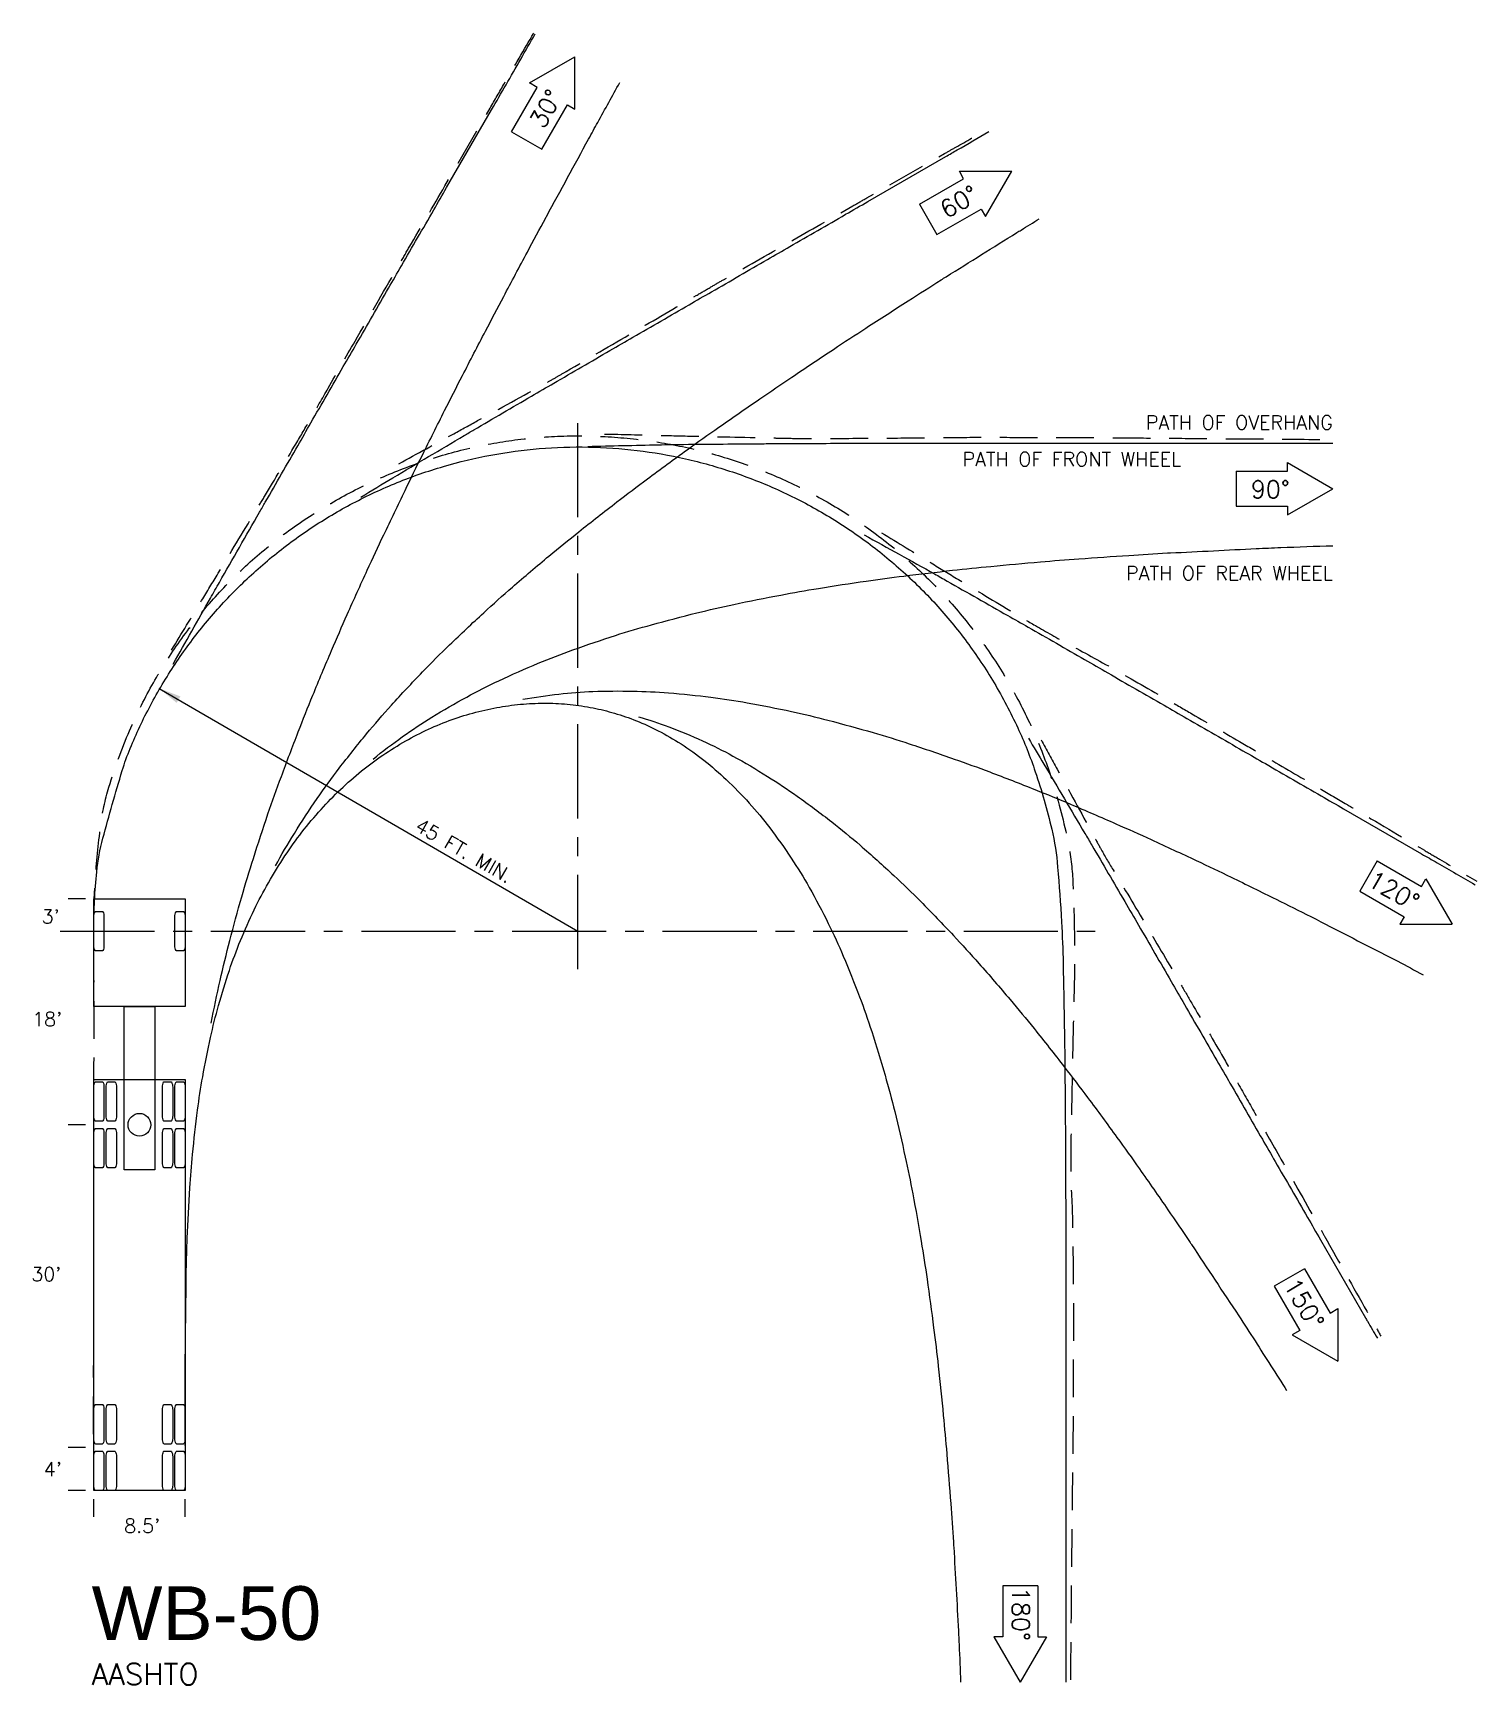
# Model space of a CAD drawing. Extents: x -51 to 84, y -70 to 83.
import ezdxf
from ezdxf.enums import TextEntityAlignment as Align

# ---------------------------------------------------------------- set-up
doc = ezdxf.new("R2010")
doc.units = 0
doc.header["$LTSCALE"] = 7
doc.header["$MEASUREMENT"] = 0
doc.linetypes.add('CENTER', pattern=[2, 1.25, -0.25, 0.25, -0.25])
doc.linetypes.add('DASHED', pattern=[0.75, 0.5, -0.25])
for name, color, linetype in [('DIMS', 1, 'CONTINUOUS'), ('OVERHANG', 2, 'DASHED'), ('TEXT', 4, 'CONTINUOUS'), ('VEHICLE', 7, 'CONTINUOUS'), ('WHEELS', 3, 'CONTINUOUS')]:
    doc.layers.add(name, color=color, linetype=linetype)
doc.styles.add('SANSSERIF', font='SAS_____.pfb', dxfattribs={"height": 2})
doc.styles.get("Standard").update_dxf_attribs({"font": 'ROMANS.shx', "height": 2})

msp = doc.modelspace()

# ---------------------------------------------------------------- linework, layer by layer
at = {"layer": 'DIMS', "linetype": 'CENTER'}
for p, q in [((0, -3.52), (0, 48.13)), ((-48.11, 0), (48.11, 0))]:
    msp.add_line(p, q, dxfattribs=at)
at = {"layer": 'DIMS'}
for p, q in [((-38.93, 22.57), (0, 0)), ((-45.76, 3), (-47.39, 3)), ((-45.76, -18), (-47.39, -18)), ((-45.76, -48), (-47.39, -48)), ((-45.76, -52), (-47.39, -52)), ((-45, -54.44), (-45, -52.81)), ((-36.5, -54.44), (-36.5, -52.81))]:
    msp.add_line(p, q, dxfattribs=at)
msp.add_solid([(-37.29, 21.22), (-36.94, 21.82), (-38.93, 22.57)], dxfattribs=at)
at = {"layer": 'OVERHANG', "flags": 128}
for points in [[(-37.76, 26.13, -0.000501), (-34.97, 30.73, 0.000908), (-33.43, 33.26, 0.000067), (-30.01, 38.94, 0.00026), (-29.12, 40.41, 0.00144), (-26.21, 45.28, 0.003051), (-24.86, 47.59, 0.000929), (-23.2, 50.48, -0.00062), (-20.71, 54.83, -0.000063), (-16.85, 61.54, -0.000809), (-16.54, 62.06, -0.000107), (-15.67, 63.57, -0.000028), (-12.35, 69.27), (-8.16, 76.49, -0.000408), (-6.82, 78.8, -0.000201), (-4.09, 83.48)], [(-16.63, 43.45, -0.000155), (-11.52, 46.24, 0.000357), (-9.31, 47.45, 0.000894), (-3.04, 50.9, 0.005462), (-2.02, 51.48, 0.000331), (-1.07, 52.03, 0.00005), (5.18, 55.68, 0.0001), (11.01, 59.08, -0.000425), (12.38, 59.88, -0.001841), (13.54, 60.55, -0.000352), (19.62, 64.02, -0.00002), (25.58, 67.42, -0.000091), (26.86, 68.15), (34.1, 72.28, -0.000122), (35.14, 72.87, -0.000043), (38.09, 74.55)], [(2.49, 46.21, -0.000293), (7.45, 46.09, 0.000429), (10.84, 46.01, 0.000076), (18.36, 45.84, 0.000693), (19.19, 45.82, 0.005045), (21.27, 45.8, 0.001677), (27.53, 45.82, 0.001823), (32.52, 45.87, -0.002704), (35.88, 45.9, -0.000896), (40.46, 45.9, -0.00109), (44.23, 45.89, -0.000247), (49.87, 45.86, -0.000514), (52.58, 45.84, -0.000055), (57.35, 45.8, -0.000074), (60.92, 45.77, -0.000084), (62.32, 45.76, 0.000017), (69.27, 45.7, 0.000536), (69.36, 45.7, 0.000053), (70.19, 45.69)], [(-45, -52, -0.000194), (-45.01, -46.17, -0.000388), (-45.01, -43.25, -0.000008), (-45, -34.83, 0.000195), (-45, -34.49, 0.000001), (-45, -32.57, 0), (-45, -25.74, 0.000005), (-45, -21.36, -0.000003), (-45, -16.99, -0.001622), (-44.99, -14.72, 0.000568), (-44.96, -8.24, 0.003528), (-44.97, -5.08, -0.001991), (-45, 0.52, -0.017695), (-44.86, 4.69, -0.014475), (-44.36, 9.76, -0.041985), (-43.59, 13.39, -0.02797), (-41.67, 18.63, -0.025494), (-39.6, 22.83, -0.026021), (-37.16, 26.72, -0.02538), (-34.25, 30.45, -0.026354), (-31.09, 33.73, -0.025791), (-27.55, 36.71, -0.025754), (-23.72, 39.32, -0.024588), (-19.65, 41.52, -0.024514), (-15.38, 43.31, -0.025284), (-10.88, 44.7, -0.026106), (-6.41, 45.58, -0.02584), (-1.88, 46, -0.025021), (2.83, 45.95, -0.024281), (7.49, 45.45, -0.024925), (11.96, 44.51, -0.025476), (16.35, 43.11, -0.025201), (20.62, 41.26, -0.025174), (24.66, 39, -0.025151), (28.46, 36.34, -0.025151), (31.98, 33.32, -0.025128), (35.17, 29.95, -0.025187), (38, 26.3, -0.024825), (40.48, 22.33, -0.025512), (42.59, 18.04, -0.02693), (44.16, 13.79, -0.024682), (45.58, 8.24, -0.039091), (46.02, 4.65, -0.006897), (46.17, -0.42, -0.009512), (46.17, -4.09, -0.000472), (46.05, -9.2, 0.000726), (45.98, -12.51, 0.000486), (45.85, -19.04, 0.001677), (45.83, -20.93, 0.015201), (45.89, -24.33, -0.010327), (46.03, -29.32, -0.000838), (46.07, -34.84, -0.001605), (46.07, -37.72, -0.000543), (46.05, -44, -0.001604), (46.04, -46.13, -0.000187), (45.99, -50.33, 0.00022), (45.94, -54.54), (45.86, -62.94, 0.000238), (45.84, -65.15, 0.000109), (45.79, -70)], [(28.24, 37.03, -0.00059), (32.84, 34.23, 0.001073), (35.38, 32.69, 0.001164), (40.48, 29.62, 0.002888), (42.54, 28.4, 0.009279), (45.6, 26.69, -0.00669), (49.85, 24.35, -0.000664), (54.9, 21.47, -0.001524), (57.09, 20.2, -0.000437), (61.82, 17.45, -0.000829), (64.31, 16, -0.000165), (68.97, 13.26, -0.000303), (71.51, 11.76, -0.000094), (72.08, 11.43, 0.000008), (78.7, 7.52, 0.000282), (80.11, 6.69, 0.000114), (83.59, 4.64)], [(43.07, 17.77, -0.000254), (44.57, 15.05, -0.000496), (47.88, 9, 0.002322), (48.59, 7.71, 0.008914), (49.76, 5.7, -0.003441), (52.85, 0.52, -0.000189), (56.02, -4.89, -0.00057), (57.07, -6.69, -0.001075), (59.85, -11.47, -0.002101), (61.25, -13.93, -0.000065), (62.95, -16.92, -0.000045), (65.37, -21.2, -0.000006), (68.96, -27.54, -0.000037), (69.49, -28.48, -0.000245), (69.77, -28.98, 0.000018), (73.59, -35.76, 0.000308), (73.78, -36.08, 0.000064), (74.66, -37.65)]]:
    msp.add_lwpolyline(points, format="xyb", dxfattribs=at)
at = {"layer": 'TEXT'}
for p, q in [((-4.49, 78.84), (-0.27, 81.27)), ((-0.27, 76.4), (-0.27, 81.27)), ((-6.16, 74.31), (-3.78, 78.43)), ((-3.78, 78.43), (-4.49, 78.84)), ((-3.35, 72.69), (-0.97, 76.81)), ((-0.97, 76.81), (-0.27, 76.4)), ((-6.16, 74.31), (-3.35, 72.69)), ((35.87, 69.93), (35.47, 70.64)), ((35.47, 70.64), (40.34, 70.64)), ((37.9, 66.42), (40.34, 70.64)), ((31.76, 67.56), (35.87, 69.93)), ((31.76, 67.56), (33.38, 64.74)), ((33.38, 64.74), (37.5, 67.12)), ((37.5, 67.12), (37.9, 66.42)), ((65.97, 42.75), (65.97, 43.56)), ((65.97, 43.56), (70.19, 41.12)), ((61.21, 42.75), (61.21, 39.5)), ((61.21, 42.75), (65.97, 42.75)), ((65.97, 38.69), (70.19, 41.12)), ((61.21, 39.5), (65.97, 39.5)), ((65.97, 39.5), (65.97, 38.69)), ((74.32, 6.53), (72.7, 3.72)), ((74.32, 6.53), (78.44, 4.16)), ((78.44, 4.16), (78.84, 4.86)), ((78.84, 4.86), (81.28, 0.64)), ((72.7, 3.72), (76.81, 1.34)), ((76.81, 1.34), (76.41, 0.64)), ((76.41, 0.64), (81.28, 0.64)), ((67.56, -31.38), (64.75, -33.01)), ((67.56, -31.38), (69.94, -35.5)), ((64.75, -33.01), (67.13, -37.13)), ((69.94, -35.5), (70.65, -35.09)), ((70.65, -35.09), (70.65, -39.97)), ((67.13, -37.13), (66.42, -37.53)), ((66.42, -37.53), (70.65, -39.97)), ((42.76, -60.84), (39.51, -60.84)), ((39.51, -60.84), (39.51, -65.6)), ((42.76, -60.84), (42.76, -65.6)), ((39.51, -65.6), (38.69, -65.6)), ((38.69, -65.6), (41.13, -69.82)), ((43.57, -65.6), (41.13, -69.82)), ((42.76, -65.6), (43.57, -65.6))]:
    msp.add_line(p, q, dxfattribs=at)
at = {"layer": 'VEHICLE'}
for points in [[(-36.5, 3), (-36.5, -7), (-45, -7), (-45, 3)], [(-39.33, -7), (-39.33, -22.2), (-42.17, -22.2), (-42.17, -7)], [(-36.5, -13.8), (-36.5, -52), (-45, -52), (-45, -13.8)]]:
    msp.add_lwpolyline(points, close=True, dxfattribs=at)
for points in [[(-44.05, -1.32, -0.14), (-44.16, -1.81, -0.24), (-44.23, -1.83), (-44.82, -1.83, -0.24), (-44.88, -1.81, -0.14), (-45, -1.32), (-45, 1.32, -0.14), (-44.88, 1.81, -0.24), (-44.82, 1.83), (-44.23, 1.83, -0.24), (-44.16, 1.81, -0.14), (-44.05, 1.32)], [(-36.5, -1.32, -0.14), (-36.62, -1.81, -0.24), (-36.68, -1.83), (-37.27, -1.83, -0.24), (-37.34, -1.81, -0.14), (-37.45, -1.32), (-37.45, 1.32, -0.14), (-37.34, 1.81, -0.24), (-37.27, 1.83), (-36.68, 1.83, -0.24), (-36.62, 1.81, -0.14), (-36.5, 1.32)], [(-45, -14.51, -0.14), (-44.88, -14.02, -0.24), (-44.82, -14), (-44.23, -14, -0.24), (-44.16, -14.02, -0.14), (-44.05, -14.51), (-44.05, -17.15, -0.14), (-44.16, -17.64, -0.24), (-44.23, -17.67), (-44.82, -17.67, -0.24), (-44.88, -17.64, -0.14), (-45, -17.15)], [(-43.84, -14.51, -0.14), (-43.72, -14.02, -0.24), (-43.66, -14), (-43.07, -14, -0.24), (-43, -14.02, -0.14), (-42.89, -14.51), (-42.89, -17.15, -0.14), (-43, -17.64, -0.24), (-43.07, -17.67), (-43.66, -17.67, -0.24), (-43.72, -17.64, -0.14), (-43.84, -17.15)], [(-38.61, -14.51, -0.14), (-38.5, -14.02, -0.24), (-38.43, -14), (-37.84, -14, -0.24), (-37.78, -14.02, -0.14), (-37.66, -14.51), (-37.66, -17.15, -0.14), (-37.78, -17.64, -0.24), (-37.84, -17.67), (-38.43, -17.67, -0.24), (-38.5, -17.64, -0.14), (-38.61, -17.15)], [(-37.45, -14.51, -0.14), (-37.34, -14.02, -0.24), (-37.27, -14), (-36.68, -14, -0.24), (-36.62, -14.02, -0.14), (-36.5, -14.51), (-36.5, -17.15, -0.14), (-36.62, -17.64, -0.24), (-36.68, -17.67), (-37.27, -17.67, -0.24), (-37.34, -17.64, -0.14), (-37.45, -17.15)], [(-45, -18.85, -0.14), (-44.88, -18.36, -0.24), (-44.82, -18.33), (-44.23, -18.33, -0.24), (-44.16, -18.36, -0.14), (-44.05, -18.85), (-44.05, -21.49, -0.14), (-44.16, -21.98, -0.24), (-44.23, -22), (-44.82, -22, -0.24), (-44.88, -21.98, -0.14), (-45, -21.49)], [(-43.84, -18.85, -0.14), (-43.72, -18.36, -0.24), (-43.66, -18.33), (-43.07, -18.33, -0.24), (-43, -18.36, -0.14), (-42.89, -18.85), (-42.89, -21.49, -0.14), (-43, -21.98, -0.24), (-43.07, -22), (-43.66, -22, -0.24), (-43.72, -21.98, -0.14), (-43.84, -21.49)], [(-38.61, -18.85, -0.14), (-38.5, -18.36, -0.24), (-38.43, -18.33), (-37.84, -18.33, -0.24), (-37.78, -18.36, -0.14), (-37.66, -18.85), (-37.66, -21.49, -0.14), (-37.78, -21.98, -0.24), (-37.84, -22), (-38.43, -22, -0.24), (-38.5, -21.98, -0.14), (-38.61, -21.49)], [(-37.45, -18.85, -0.14), (-37.34, -18.36, -0.24), (-37.27, -18.33), (-36.68, -18.33, -0.24), (-36.62, -18.36, -0.14), (-36.5, -18.85), (-36.5, -21.49, -0.14), (-36.62, -21.98, -0.24), (-36.68, -22), (-37.27, -22, -0.24), (-37.34, -21.98, -0.14), (-37.45, -21.49)], [(-45, -44.51, -0.14), (-44.88, -44.02, -0.24), (-44.82, -44), (-44.23, -44, -0.24), (-44.16, -44.02, -0.14), (-44.05, -44.51), (-44.05, -47.15, -0.14), (-44.16, -47.64, -0.24), (-44.23, -47.67), (-44.82, -47.67, -0.24), (-44.88, -47.64, -0.14), (-45, -47.15)], [(-43.84, -44.51, -0.14), (-43.72, -44.02, -0.24), (-43.66, -44), (-43.07, -44, -0.24), (-43, -44.02, -0.14), (-42.89, -44.51), (-42.89, -47.15, -0.14), (-43, -47.64, -0.24), (-43.07, -47.67), (-43.66, -47.67, -0.24), (-43.72, -47.64, -0.14), (-43.84, -47.15)], [(-38.61, -44.51, -0.14), (-38.5, -44.02, -0.24), (-38.43, -44), (-37.84, -44, -0.24), (-37.78, -44.02, -0.14), (-37.66, -44.51), (-37.66, -47.15, -0.14), (-37.78, -47.64, -0.24), (-37.84, -47.67), (-38.43, -47.67, -0.24), (-38.5, -47.64, -0.14), (-38.61, -47.15)], [(-37.45, -44.51, -0.14), (-37.34, -44.02, -0.24), (-37.27, -44), (-36.68, -44, -0.24), (-36.62, -44.02, -0.14), (-36.5, -44.51), (-36.5, -47.15, -0.14), (-36.62, -47.64, -0.24), (-36.68, -47.67), (-37.27, -47.67, -0.24), (-37.34, -47.64, -0.14), (-37.45, -47.15)], [(-45, -48.85, -0.14), (-44.88, -48.36, -0.24), (-44.82, -48.33), (-44.23, -48.33, -0.24), (-44.16, -48.36, -0.14), (-44.05, -48.85), (-44.05, -51.49, -0.14), (-44.16, -51.98, -0.24), (-44.23, -52), (-44.82, -52, -0.24), (-44.88, -51.98, -0.14), (-45, -51.49)], [(-43.84, -48.85, -0.14), (-43.72, -48.36, -0.24), (-43.66, -48.33), (-43.07, -48.33, -0.24), (-43, -48.36, -0.14), (-42.89, -48.85), (-42.89, -51.49, -0.14), (-43, -51.98, -0.24), (-43.07, -52), (-43.66, -52, -0.24), (-43.72, -51.98, -0.14), (-43.84, -51.49)], [(-38.61, -48.85, -0.14), (-38.5, -48.36, -0.24), (-38.43, -48.33), (-37.84, -48.33, -0.24), (-37.78, -48.36, -0.14), (-37.66, -48.85), (-37.66, -51.49, -0.14), (-37.78, -51.98, -0.24), (-37.84, -52), (-38.43, -52, -0.24), (-38.5, -51.98, -0.14), (-38.61, -51.49)], [(-37.45, -48.85, -0.14), (-37.34, -48.36, -0.24), (-37.27, -48.33), (-36.68, -48.33, -0.24), (-36.62, -48.36, -0.14), (-36.5, -48.85), (-36.5, -51.49, -0.14), (-36.62, -51.98, -0.24), (-36.68, -52), (-37.27, -52, -0.24), (-37.34, -51.98, -0.14), (-37.45, -51.49)]]:
    msp.add_lwpolyline(points, format="xyb", close=True, dxfattribs=at)
msp.add_circle((-40.75, -18), 1.06, dxfattribs=at)
at = {"layer": 'WHEELS', "flags": 128}
for points in [[(-37.61, 24.82, -0.000315), (-34.15, 30.96, -0.001315), (-33.31, 32.42, -0.000071), (-29.59, 38.93, -0.000491), (-29.05, 39.88, -0.000081), (-26.03, 45.12, -0.000199), (-24.81, 47.25, -0.000032), (-21.8, 52.47, -0.00008), (-20.59, 54.56, -0.000013), (-17.59, 59.77, -0.000032), (-16.39, 61.85, -0.000005), (-13.39, 67.04, -0.000013), (-12.2, 69.11), (-8.01, 76.35, -0.000006), (-6.67, 78.68, -0.000003), (-3.95, 83.4)], [(-34.08, -8.54, -0.007488), (-33.25, -4.58, -0.007959), (-32.35, -0.88, -0.006296), (-31.24, 3.19, -0.007115), (-30.16, 6.76, -0.005166), (-28.8, 10.89, -0.006073), (-27.56, 14.37, -0.004163), (-25.99, 18.52, -0.005039), (-24.63, 21.93, -0.003301), (-22.89, 26.09, -0.004085), (-21.43, 29.44, -0.002573), (-19.57, 33.56, -0.003228), (-18.04, 36.83, -0.00205), (-16.06, 40.97, -0.002577), (-14.45, 44.25, -0.001591), (-12.38, 48.39, -0.002023), (-10.72, 51.64, -0.001225), (-8.58, 55.78, -0.001574), (-6.89, 58.99, -0.000943), (-4.69, 63.12, -0.001219), (-2.98, 66.31, -0.000724), (-2.89, 66.47, -0.000016), (1, 73.62, -0.001478), (1.86, 75.18, -0.000627), (3.9, 78.87)], [(-20.17, 40.34, -0.003968), (-17.19, 42.14, -0.00019), (-10.56, 46.07, -0.001402), (-9.66, 46.6, -0.000224), (-4.3, 49.73, -0.000578), (-2.23, 50.94, -0.000096), (2.99, 53.97, -0.000236), (5.13, 55.2, -0.000038), (10.34, 58.22, -0.000095), (12.44, 59.43, -0.000015), (17.63, 62.43, -0.000038), (19.71, 63.63, -0.000006), (24.9, 66.63, -0.000015), (26.97, 67.82), (34.21, 72, -0.000007), (35.26, 72.61, -0.000002), (38.22, 74.32)], [(-28.11, 6.06, -0.014152), (-26.35, 9.09, -0.011585), (-24.23, 12.32, -0.012748), (-22.17, 15.15, -0.009521), (-19.64, 18.33, -0.010952), (-17.33, 21, -0.007667), (-14.44, 24.09, -0.009114), (-11.92, 26.61, -0.006085), (-8.75, 29.6, -0.007427), (-6.08, 31.98, -0.004769), (-2.68, 34.87, -0.005939), (0.1, 37.13, -0.003686), (3.63, 39.89, -0.004649), (6.47, 42.04, -0.002917), (10.16, 44.74, -0.003683), (13.11, 46.84, -0.002248), (16.91, 49.47, -0.002872), (19.9, 51.5, -0.001722), (23.77, 54.08, -0.002223), (26.79, 56.06, -0.001321), (30.72, 58.59, -0.001713), (33.77, 60.53, -0.001011), (34.25, 60.83, -0.000074), (40.81, 64.93, -0.002014), (41.21, 65.17, -0.000477), (42.9, 66.21)], [(-45, 0.18, -0.024016), (-44.72, 5.52, -0.040684), (-44.15, 8.63, -0.008055), (-42.35, 14.92, -0.024025), (-41.61, 16.99, -0.024632), (-39.73, 20.98, -0.024213), (-37.43, 24.83, -0.024943), (-34.79, 28.41, -0.024537), (-31.75, 31.77, -0.025122), (-28.43, 34.78, -0.024815), (-24.78, 37.48, -0.025236), (-20.9, 39.78, -0.02502), (-16.78, 41.7, -0.02531), (-12.5, 43.19, -0.025163), (-8.07, 44.25, -0.025359), (-3.58, 44.85, -0.025261), (0.98, 45, -0.025392), (5.51, 44.68, -0.025326), (10, 43.91, -0.025413), (14.38, 42.68, -0.02537), (18.62, 41.02, -0.025428), (22.67, 38.94, -0.025399), (26.49, 36.45, -0.025437), (30.04, 33.59, -0.025418), (33.28, 30.39, -0.025444), (36.17, 26.87, -0.025431), (38.7, 23.08, -0.025448), (40.9, 18.9, -0.027355), (42.53, 14.82, -0.023535), (44.06, 9.47, -0.036838), (44.61, 5.96, -0.006885), (44.97, 0.86, -0.009078), (45.12, -3.01, -0.000533), (45.25, -10.22, -0.002327), (45.27, -11.87, -0.000259), (45.33, -18.66, -0.000934), (45.34, -20.55, -0.00016), (45.36, -26.6, -0.000385), (45.36, -29.1, -0.000063), (45.37, -35.13, -0.000156), (45.37, -37.58, -0.000025), (45.38, -43.59, -0.000063), (45.38, -46, -0.00001), (45.38, -52, -0.000025), (45.38, -54.39), (45.38, -62.76, -0.000011), (45.38, -64.97, -0.000005), (45.38, -69.82)], [(0.92, 45.06, -0.001009), (7.5, 45.21, -0.00284), (9.84, 45.25, -0.000211), (17.16, 45.31, -0.001108), (18.56, 45.32, -0.000191), (24.62, 45.35, -0.000459), (27.14, 45.35, -0.000076), (33.18, 45.36, -0.000186), (35.64, 45.36, -0.00003), (41.66, 45.37, -0.000075), (44.08, 45.37, -0.000012), (50.09, 45.37, -0.00003), (52.48, 45.37, -0.000005), (58.48, 45.37, -0.000012), (60.86, 45.37), (69.23, 45.37, -0.000005), (69.32, 45.37, -0.000001), (70.19, 45.37)], [(-19.03, 15.99, -0.016243), (-16.29, 18.08, -0.017084), (-13.57, 19.89, -0.013468), (-10.33, 21.76, -0.014945), (-7.33, 23.28, -0.010884), (-3.68, 24.9, -0.012598), (-0.47, 26.14, -0.008646), (3.5, 27.49, -0.010339), (6.86, 28.48, -0.00679), (11.06, 29.58, -0.008337), (14.5, 30.37, -0.005275), (18.87, 31.24, -0.006611), (22.37, 31.86, -0.00404), (26.8, 32.54, -0.005131), (30.3, 33.01, -0.00318), (34.83, 33.54, -0.004037), (38.41, 33.91, -0.002445), (43, 34.33, -0.003135), (46.59, 34.61, -0.001869), (51.23, 34.93, -0.002418), (54.81, 35.15, -0.001431), (55.1, 35.16, -0.000052), (63.07, 35.56, -0.002901), (65.35, 35.66, -0.001367), (70.19, 35.83)], [(26.62, 36.84, -0.000354), (33.16, 33.21, -0.001961), (34.34, 32.54, -0.00027), (39.97, 29.34, -0.0008), (41.87, 28.26, -0.000135), (47.12, 25.25, -0.000328), (49.28, 24, -0.000054), (54.51, 20.99, -0.000133), (56.62, 19.78, -0.000021), (61.84, 16.77, -0.000053), (63.92, 15.57, -0.000008), (69.12, 12.57, -0.000021), (71.19, 11.37), (78.45, 7.18, -0.00001), (79.88, 6.36, -0.000004), (83.41, 4.32)], [(-5.1, 21.55, -0.017154), (-1.76, 22.04, -0.018187), (1.41, 22.28, -0.013996), (5.11, 22.31, -0.015638), (8.43, 22.15, -0.01117), (12.38, 21.74, -0.013018), (15.76, 21.23, -0.00879), (19.87, 20.42, -0.010598), (23.25, 19.61, -0.006836), (27.45, 18.46, -0.008458), (30.81, 17.42, -0.005246), (34.99, 16, -0.006599), (38.29, 14.8, -0.004129), (42.5, 13.16, -0.00521), (45.81, 11.8, -0.003172), (50.02, 9.98, -0.004052), (53.3, 8.51, -0.002423), (57.5, 6.56, -0.003128), (60.74, 5.02, -0.001855), (64.92, 2.96, -0.002406), (68.14, 1.36, -0.001417), (68.64, 1.1, -0.000103), (75.5, -2.43, -0.002823), (76.23, -2.8, -0.000865), (78.58, -4.05)], [(-36.5, -47.82, -0.001407), (-36.51, -42.38, -0.002689), (-36.49, -39.54, -0.000082), (-36.4, -31.97, -0.001374), (-36.4, -31.52, -0.006512), (-36.3, -28.55, -0.00413), (-36.06, -23.86, -0.009623), (-35.81, -20.75, -0.007247), (-35.35, -16.63, -0.012147), (-34.87, -13.54, -0.010192), (-34.14, -9.88, -0.01424), (-33.4, -6.91, -0.012783), (-32.39, -3.65, -0.015983), (-31.36, -0.88, -0.014982), (-30.08, 1.99, -0.017437), (-28.76, 4.5, -0.016812), (-27.22, 7, -0.018654), (-25.64, 9.2, -0.018319), (-23.87, 11.31, -0.019673), (-22.06, 13.17, -0.019553), (-20.1, 14.89, -0.02053), (-18.11, 16.37, -0.020561), (-16, 17.68, -0.021252), (-13.88, 18.77, -0.021385), (-11.68, 19.67, -0.021862), (-9.48, 20.35, -0.02206), (-7.26, 20.83, -0.022379), (-5.05, 21.11, -0.02258), (-2.85, 21.19, -0.022851), (-0.71, 21.07, -0.022774), (1.42, 20.75, -0.023622), (3.41, 20.26, -0.022594), (5.45, 19.56, -0.025488), (7.48, 18.63, -0.023324), (9.6, 17.4, -0.023676), (11.73, 15.88, -0.022581), (13.8, 14.09, -0.020091), (15.93, 11.91, -0.02054), (17.84, 9.61, -0.016408), (19.84, 6.78, -0.017838), (21.51, 4.07, -0.013074), (23.29, 0.71, -0.01495), (24.68, -2.32, -0.010265), (26.19, -6.09, -0.012222), (27.32, -9.32, -0.007966), (28.56, -13.4, -0.009775), (29.46, -16.76, -0.006105), (30.44, -21, -0.007637), (31.14, -24.41, -0.004803), (31.92, -28.83, -0.006038), (32.47, -32.35, -0.003683), (33.08, -36.87, -0.004697), (33.51, -40.42, -0.00281), (33.98, -45.01, -0.003625), (34.3, -48.58, -0.002149), (34.67, -53.21, -0.002787), (34.92, -56.79, -0.00164), (34.95, -57.27, -0.000101), (35.39, -65.05, -0.003286), (35.45, -66.35, -0.00124), (35.59, -69.82)], [(5.64, 19.93, -0.020754), (8.46, 19, -0.017097), (11.59, 17.7, -0.018314), (14.42, 16.28, -0.013767), (17.64, 14.39, -0.015537), (20.4, 12.55, -0.010883), (23.61, 10.15, -0.0128), (26.25, 7.98, -0.008506), (29.39, 5.16, -0.010336), (31.88, 2.75, -0.006584), (34.92, -0.4, -0.008197), (37.29, -3, -0.005035), (40.19, -6.36, -0.006366), (42.42, -9.06, -0.003951), (45.23, -12.62, -0.005006), (47.4, -15.47, -0.003029), (50.12, -19.17, -0.003882), (52.21, -22.09, -0.00231), (54.86, -25.9, -0.00299), (56.88, -28.86, -0.001765), (57.05, -29.12, -0.000068), (61.44, -35.75, -0.003574), (62.96, -38.09, -0.001821), (65.9, -42.71)], [(41.89, 17.93, -0.003436), (43.33, 15.52, -0.000232), (47.14, 9.09, -0.001345), (47.79, 7.99, -0.000236), (50.85, 2.75, -0.000561), (52.13, 0.55, -0.000093), (55.17, -4.68, -0.000229), (56.4, -6.82, -0.000037), (59.42, -12.03, -0.000092), (60.63, -14.13, -0.000015), (63.64, -19.34, -0.000037), (64.84, -21.42, -0.000006), (67.84, -26.61, -0.000015), (69.03, -28.68), (73.22, -35.93, -0.000007), (73.41, -36.26, -0.000001), (74.33, -37.84)]]:
    msp.add_lwpolyline(points, format="xyb", dxfattribs=at)

# ---------------------------------------------------------------- texts
at = {"layer": 'TEXT'}
for s, rotation, p in [('30%%d', 60, (-3.17, 74.48)), ('60%%d', 30, (34.28, 66.19)), ('120%%d', 330, (73.28, 4.31)), ('150%%d', 300, (65.56, -32.85)), ('180%%d', 270, (40.37, -60.96))]:
    msp.add_text(s, height=1.625, rotation=rotation, dxfattribs=at).set_placement(p)
for s, p in [('PATH OF OVERHANG', (70.19, 46.62)), ('PATH OF FRONT WHEEL', (56.1, 43.22)), ('PATH OF REAR WHEEL', (70.19, 32.62)), ("3'", (-48.17, 0.72)), ("18'", (-47.94, -8.82)), ("30'", (-48.02, -32.52)), ("4'", (-47.97, -50.65)), ("8.5'", (-38.83, -55.93))]:
    msp.add_text(s, height=1.3, dxfattribs=at).set_placement(p, align=Align.RIGHT)
for s, height, p in [('90%%d', 1.625, (62.57, 40.26)), ('AASHTO', 2, (-45.2, -70.07))]:
    msp.add_text(s, height=height, dxfattribs=at).set_placement(p)
msp.add_text('45 FT. MIN.', height=1.3, rotation=330, dxfattribs=at).set_placement((-6.57, 4.4), align=Align.RIGHT)
at = {"layer": 'TEXT', "style": 'SANSSERIF'}
msp.add_text('WB-50', height=5, dxfattribs=at).set_placement((-45.2, -65.89))

doc.saveas('drawing.dxf')
